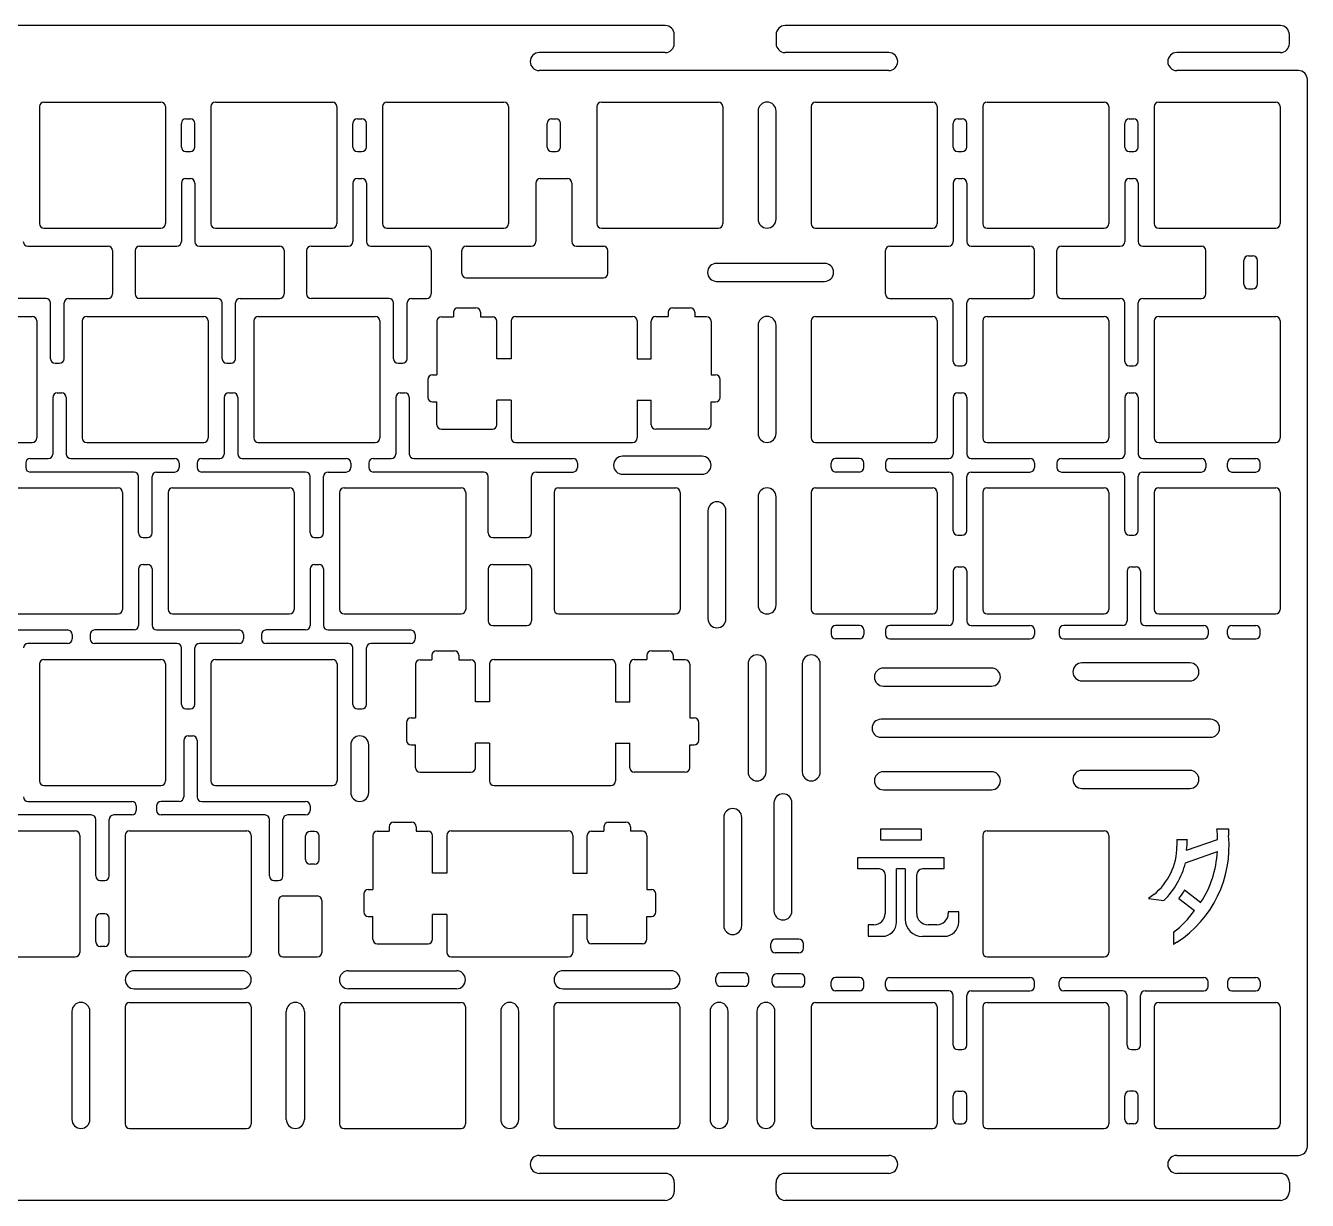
# Model space of a CAD drawing. Header units: millimetres. Extents: x 2270 to 2618, y 1811 to 1988.
# Drawn here: x 2475.8 to 2618.1, y 1811 to 1941.5 of the extents above; entities that cross this region are included whole.
import ezdxf

# ---------------------------------------------------------------- set-up
doc = ezdxf.new("R2010")
doc.units = ezdxf.units.MM
doc.layers.add('SUIT-00-06_PBL1', color=7, linetype='Continuous')

msp = doc.modelspace()

# ---------------------------------------------------------------- linework, layer by layer
for p, q in [((2477.3, 1932.5), (2477.3, 1919.5)), ((2477.8, 1933), (2490.8, 1933)), ((2491.3, 1932.5), (2491.3, 1919.5)), ((2496.35, 1932.5), (2496.35, 1919.5)), ((2496.85, 1933), (2509.85, 1933)), ((2510.35, 1932.5), (2510.35, 1919.5)), ((2515.4, 1932.5), (2515.4, 1919.5)), ((2515.9, 1933), (2528.9, 1933)), ((2529.4, 1932.5), (2529.4, 1919.5)), ((2539.22, 1932.5), (2539.22, 1919.5)), ((2539.72, 1933), (2552.72, 1933)), ((2553.22, 1932.5), (2553.22, 1919.5)), ((2563.02, 1932.5), (2563.02, 1919.5)), ((2563.52, 1933), (2576.52, 1933)), ((2577.02, 1932.5), (2577.02, 1919.5)), ((2582.07, 1932.5), (2582.07, 1919.5)), ((2582.57, 1933), (2595.57, 1933)), ((2596.07, 1932.5), (2596.07, 1919.5)), ((2601.12, 1932.5), (2601.12, 1919.5)), ((2601.62, 1933), (2614.62, 1933)), ((2615.12, 1932.5), (2615.12, 1919.5)), ((2493.07, 1928), (2493.07, 1930.64)), ((2493.57, 1931.14), (2494.07, 1931.14)), ((2494.57, 1928), (2494.57, 1930.64)), ((2512.12, 1928), (2512.12, 1930.64)), ((2512.62, 1931.14), (2513.12, 1931.14)), ((2513.62, 1928), (2513.62, 1930.64)), ((2533.69, 1928), (2533.69, 1930.64)), ((2534.19, 1931.14), (2534.69, 1931.14)), ((2535.19, 1928), (2535.19, 1930.64)), ((2578.8, 1928), (2578.8, 1930.64)), ((2579.3, 1931.14), (2579.8, 1931.14)), ((2580.3, 1928), (2580.3, 1930.64)), ((2597.85, 1928), (2597.85, 1930.64)), ((2598.35, 1931.14), (2598.85, 1931.14)), ((2599.35, 1928), (2599.35, 1930.64)), ((2493.57, 1927.5), (2494.07, 1927.5)), ((2512.62, 1927.5), (2513.12, 1927.5)), ((2534.19, 1927.5), (2534.69, 1927.5)), ((2579.3, 1927.5), (2579.8, 1927.5)), ((2598.35, 1927.5), (2598.85, 1927.5)), ((2493.07, 1924), (2493.07, 1917.5)), ((2493.57, 1924.5), (2494.07, 1924.5)), ((2494.57, 1924), (2494.57, 1917.5)), ((2512.12, 1924), (2512.12, 1917.5)), ((2512.62, 1924.5), (2513.12, 1924.5)), ((2513.62, 1924), (2513.62, 1917.5)), ((2532.44, 1924), (2532.44, 1917.5)), ((2532.94, 1924.5), (2535.94, 1924.5)), ((2536.44, 1924), (2536.44, 1917.5)), ((2578.8, 1924), (2578.8, 1917.5)), ((2579.3, 1924.5), (2579.8, 1924.5)), ((2580.3, 1924), (2580.3, 1917.5)), ((2597.85, 1924), (2597.85, 1917.5)), ((2598.35, 1924.5), (2598.85, 1924.5)), ((2599.35, 1924), (2599.35, 1917.5)), ((2477.8, 1919), (2490.8, 1919)), ((2496.85, 1919), (2509.85, 1919)), ((2515.9, 1919), (2528.9, 1919)), ((2539.72, 1919), (2552.72, 1919)), ((2563.52, 1919), (2576.52, 1919)), ((2582.57, 1919), (2595.57, 1919)), ((2601.62, 1919), (2614.62, 1919)), ((2476.02, 1917), (2484.93, 1917)), ((2485.43, 1916.5), (2485.43, 1911.69)), ((2487.93, 1916.5), (2487.93, 1911.69)), ((2488.43, 1917), (2492.57, 1917)), ((2495.07, 1917), (2503.98, 1917)), ((2504.48, 1916.5), (2504.48, 1911.69)), ((2506.98, 1916.5), (2506.98, 1911.69)), ((2507.48, 1917), (2511.62, 1917)), ((2514.12, 1917), (2520.33, 1917)), ((2520.83, 1916.5), (2520.83, 1911.69)), ((2524.22, 1913.98), (2524.22, 1916.5)), ((2524.72, 1917), (2531.94, 1917)), ((2536.94, 1917), (2539.94, 1917)), ((2540.44, 1913.98), (2540.44, 1916.5)), ((2571.27, 1911.69), (2571.27, 1916.5)), ((2571.77, 1917), (2578.3, 1917)), ((2580.8, 1917), (2587.32, 1917)), ((2587.82, 1911.69), (2587.82, 1916.5)), ((2590.32, 1911.69), (2590.32, 1916.5)), ((2590.82, 1917), (2597.35, 1917)), ((2599.85, 1917), (2606.37, 1917)), ((2606.87, 1911.69), (2606.87, 1916.5)), ((2611.08, 1912.77), (2611.08, 1915.41)), ((2611.58, 1915.91), (2612.08, 1915.91)), ((2612.58, 1912.77), (2612.58, 1915.41)), ((2524.72, 1913.48), (2539.94, 1913.48)), ((2611.58, 1912.27), (2612.08, 1912.27)), ((2478.04, 1911.19), (2469.38, 1911.19)), ((2478.54, 1904.49), (2478.54, 1910.69)), ((2480.04, 1904.49), (2480.04, 1910.69)), ((2480.54, 1911.19), (2484.93, 1911.19)), ((2497.09, 1911.19), (2488.43, 1911.19)), ((2497.59, 1904.49), (2497.59, 1910.69)), ((2499.09, 1904.49), (2499.09, 1910.69)), ((2499.59, 1911.19), (2503.98, 1911.19)), ((2516.14, 1911.19), (2507.48, 1911.19)), ((2516.64, 1904.49), (2516.64, 1910.69)), ((2518.14, 1904.49), (2518.14, 1910.69)), ((2518.64, 1911.19), (2520.33, 1911.19)), ((2571.77, 1911.19), (2578.3, 1911.19)), ((2578.8, 1904.19), (2578.8, 1910.69)), ((2580.3, 1904.19), (2580.3, 1910.69)), ((2580.8, 1911.19), (2587.32, 1911.19)), ((2590.82, 1911.19), (2597.35, 1911.19)), ((2597.85, 1904.19), (2597.85, 1910.69)), ((2599.35, 1904.19), (2599.35, 1910.69)), ((2599.85, 1911.19), (2606.37, 1911.19)), ((2463.51, 1909.19), (2476.51, 1909.19)), ((2482.56, 1909.19), (2495.56, 1909.19)), ((2501.61, 1909.19), (2514.61, 1909.19)), ((2521.96, 1909.16), (2523.29, 1909.16)), ((2523.29, 1909.66), (2523.29, 1909.16)), ((2523.79, 1910.16), (2525.79, 1910.16)), ((2526.29, 1909.66), (2526.29, 1909.16)), ((2526.29, 1909.16), (2527.61, 1909.16)), ((2530.19, 1909.19), (2543.19, 1909.19)), ((2545.76, 1909.17), (2547.15, 1909.17)), ((2547.15, 1909.66), (2547.15, 1909.17)), ((2547.65, 1910.16), (2549.59, 1910.16)), ((2550.09, 1909.66), (2550.09, 1909.16)), ((2551.41, 1909.16), (2550.09, 1909.16)), ((2563.52, 1909.19), (2576.52, 1909.19)), ((2582.57, 1909.19), (2595.57, 1909.19)), ((2601.62, 1909.19), (2614.62, 1909.19)), ((2477.01, 1908.69), (2477.01, 1895.69)), ((2482.06, 1908.69), (2482.06, 1895.69)), ((2496.06, 1908.69), (2496.06, 1895.69)), ((2501.11, 1908.69), (2501.11, 1895.69)), ((2515.11, 1908.69), (2515.11, 1895.69)), ((2521.46, 1908.66), (2521.46, 1902.69)), ((2528.11, 1904.49), (2528.11, 1908.66)), ((2529.69, 1908.69), (2529.69, 1904.49)), ((2543.69, 1908.69), (2543.69, 1904.49)), ((2545.26, 1904.49), (2545.26, 1908.67)), ((2551.91, 1908.66), (2551.91, 1902.69)), ((2563.02, 1908.69), (2563.02, 1895.69)), ((2577.02, 1908.69), (2577.02, 1895.69)), ((2582.07, 1908.69), (2582.07, 1895.69)), ((2596.07, 1908.69), (2596.07, 1895.69)), ((2601.12, 1908.69), (2601.12, 1895.69)), ((2615.12, 1908.69), (2615.12, 1895.69)), ((2479.04, 1903.99), (2479.54, 1903.99)), ((2498.09, 1903.99), (2498.59, 1903.99)), ((2517.14, 1903.99), (2517.64, 1903.99)), ((2529.69, 1904.49), (2528.11, 1904.49)), ((2543.69, 1904.49), (2545.26, 1904.49)), ((2579.3, 1903.69), (2579.8, 1903.69)), ((2598.35, 1903.69), (2598.85, 1903.69)), ((2520.46, 1902.19), (2520.46, 1900.19)), ((2520.96, 1902.69), (2521.46, 1902.69)), ((2551.91, 1902.69), (2552.41, 1902.69)), ((2552.91, 1900.19), (2552.91, 1902.19)), ((2479.29, 1900.69), (2479.79, 1900.69)), ((2498.34, 1900.69), (2498.84, 1900.69)), ((2517.39, 1900.69), (2517.89, 1900.69)), ((2579.3, 1900.69), (2579.8, 1900.69)), ((2598.35, 1900.69), (2598.85, 1900.69)), ((2478.79, 1900.19), (2478.79, 1893.91)), ((2480.29, 1900.19), (2480.29, 1893.91)), ((2497.84, 1900.19), (2497.84, 1893.91)), ((2499.34, 1900.19), (2499.34, 1893.91)), ((2516.89, 1900.19), (2516.89, 1893.91)), ((2518.39, 1900.19), (2518.39, 1893.91)), ((2520.96, 1899.69), (2521.46, 1899.69)), ((2521.46, 1897.16), (2521.46, 1899.69)), ((2529.69, 1899.89), (2528.11, 1899.89)), ((2528.11, 1897.16), (2528.11, 1899.89)), ((2529.69, 1899.89), (2529.69, 1895.69)), ((2543.69, 1899.89), (2545.26, 1899.89)), ((2543.69, 1899.89), (2543.69, 1895.69)), ((2545.26, 1897.16), (2545.26, 1899.89)), ((2551.91, 1897.16), (2551.91, 1899.69)), ((2551.91, 1899.69), (2552.41, 1899.69)), ((2578.8, 1900.19), (2578.8, 1893.91)), ((2580.3, 1900.19), (2580.3, 1893.91)), ((2597.85, 1900.19), (2597.85, 1893.91)), ((2599.35, 1900.19), (2599.35, 1893.91)), ((2521.96, 1896.66), (2527.61, 1896.66)), ((2551.41, 1896.66), (2545.76, 1896.66)), ((2463.51, 1895.19), (2476.51, 1895.19)), ((2482.56, 1895.19), (2495.56, 1895.19)), ((2501.61, 1895.19), (2514.61, 1895.19)), ((2530.19, 1895.19), (2543.19, 1895.19)), ((2563.52, 1895.19), (2576.52, 1895.19)), ((2582.57, 1895.19), (2595.57, 1895.19)), ((2601.62, 1895.19), (2614.62, 1895.19)), ((2476.28, 1893.41), (2478.29, 1893.41)), ((2480.79, 1893.41), (2492.33, 1893.41)), ((2495.33, 1893.41), (2497.34, 1893.41)), ((2499.84, 1893.41), (2511.38, 1893.41)), ((2514.38, 1893.41), (2516.39, 1893.41)), ((2518.89, 1893.41), (2536.57, 1893.41)), ((2568.38, 1893.41), (2565.74, 1893.41)), ((2571.77, 1893.41), (2578.3, 1893.41)), ((2580.8, 1893.41), (2587.32, 1893.41)), ((2590.82, 1893.41), (2597.35, 1893.41)), ((2599.85, 1893.41), (2606.37, 1893.41)), ((2609.76, 1893.41), (2612.4, 1893.41)), ((2475.78, 1892.91), (2475.78, 1892.41)), ((2487.82, 1891.91), (2476.28, 1891.91)), ((2490.32, 1891.91), (2492.33, 1891.91)), ((2492.83, 1892.91), (2492.83, 1892.41)), ((2494.83, 1892.91), (2494.83, 1892.41)), ((2506.87, 1891.91), (2495.33, 1891.91)), ((2509.37, 1891.91), (2511.38, 1891.91)), ((2511.88, 1892.91), (2511.88, 1892.41)), ((2513.88, 1892.91), (2513.88, 1892.41)), ((2526.65, 1891.91), (2514.38, 1891.91)), ((2532.5, 1891.91), (2536.57, 1891.91)), ((2537.07, 1892.91), (2537.07, 1892.41)), ((2565.24, 1892.41), (2565.24, 1892.91)), ((2568.38, 1891.91), (2565.74, 1891.91)), ((2568.88, 1892.41), (2568.88, 1892.91)), ((2571.27, 1892.91), (2571.27, 1892.41)), ((2571.77, 1891.91), (2578.3, 1891.91)), ((2580.8, 1891.91), (2587.32, 1891.91)), ((2587.82, 1892.91), (2587.82, 1892.41)), ((2590.32, 1892.91), (2590.32, 1892.41)), ((2590.82, 1891.91), (2597.35, 1891.91)), ((2599.85, 1891.91), (2606.37, 1891.91)), ((2606.87, 1892.91), (2606.87, 1892.41)), ((2609.26, 1892.41), (2609.26, 1892.91)), ((2609.76, 1891.91), (2612.4, 1891.91)), ((2612.9, 1892.41), (2612.9, 1892.91)), ((2488.32, 1885.14), (2488.32, 1891.41)), ((2489.82, 1885.14), (2489.82, 1891.41)), ((2507.37, 1885.14), (2507.37, 1891.41)), ((2508.87, 1885.14), (2508.87, 1891.41)), ((2527.15, 1885.14), (2527.15, 1891.41)), ((2531.96, 1885.14), (2531.96, 1891.41)), ((2578.8, 1885.39), (2578.8, 1891.41)), ((2580.3, 1885.39), (2580.3, 1891.41)), ((2597.85, 1885.39), (2597.85, 1891.41)), ((2599.35, 1885.39), (2599.35, 1891.41)), ((2473.05, 1890.14), (2486.05, 1890.14)), ((2486.55, 1889.64), (2486.55, 1876.64)), ((2491.6, 1889.64), (2491.6, 1876.64)), ((2492.1, 1890.14), (2505.1, 1890.14)), ((2505.6, 1889.64), (2505.6, 1876.64)), ((2510.65, 1889.64), (2510.65, 1876.64)), ((2511.15, 1890.14), (2524.15, 1890.14)), ((2524.65, 1889.64), (2524.65, 1876.64)), ((2534.46, 1889.64), (2534.46, 1876.64)), ((2534.96, 1890.14), (2547.96, 1890.14)), ((2548.46, 1889.64), (2548.46, 1876.64)), ((2563.02, 1889.64), (2563.02, 1876.64)), ((2563.52, 1890.14), (2576.52, 1890.14)), ((2577.02, 1889.64), (2577.02, 1876.64)), ((2582.07, 1889.64), (2582.07, 1876.64)), ((2582.57, 1890.14), (2595.57, 1890.14)), ((2596.07, 1889.64), (2596.07, 1876.64)), ((2601.12, 1889.64), (2601.12, 1876.64)), ((2601.62, 1890.14), (2614.62, 1890.14)), ((2615.12, 1889.64), (2615.12, 1876.64)), ((2579.3, 1884.89), (2579.8, 1884.89)), ((2598.35, 1884.89), (2598.85, 1884.89)), ((2488.82, 1884.64), (2489.32, 1884.64)), ((2507.87, 1884.64), (2508.37, 1884.64)), ((2527.65, 1884.64), (2531.46, 1884.64)), ((2488.32, 1881.14), (2488.32, 1874.86)), ((2488.82, 1881.64), (2489.32, 1881.64)), ((2489.82, 1881.14), (2489.82, 1874.86)), ((2507.37, 1881.14), (2507.37, 1874.86)), ((2507.87, 1881.64), (2508.37, 1881.64)), ((2508.87, 1881.14), (2508.87, 1874.86)), ((2527.15, 1881.14), (2527.15, 1875.36)), ((2527.65, 1881.64), (2531.46, 1881.64)), ((2531.96, 1881.14), (2531.96, 1875.36)), ((2578.8, 1880.89), (2578.8, 1875.36)), ((2579.3, 1881.39), (2579.8, 1881.39)), ((2580.3, 1880.89), (2580.3, 1875.36)), ((2598.1, 1880.89), (2598.1, 1875.36)), ((2598.6, 1881.39), (2599.1, 1881.39)), ((2599.6, 1880.89), (2599.6, 1875.36)), ((2473.05, 1876.14), (2486.05, 1876.14)), ((2492.1, 1876.14), (2505.1, 1876.14)), ((2511.15, 1876.14), (2524.15, 1876.14)), ((2527.65, 1874.86), (2531.46, 1874.86)), ((2534.96, 1876.14), (2547.96, 1876.14)), ((2563.52, 1876.14), (2576.52, 1876.14)), ((2568.38, 1874.86), (2565.74, 1874.86)), ((2578.3, 1874.86), (2571.77, 1874.86)), ((2580.8, 1874.86), (2587.32, 1874.86)), ((2582.57, 1876.14), (2595.57, 1876.14)), ((2597.6, 1874.86), (2591.07, 1874.86)), ((2600.1, 1874.86), (2606.62, 1874.86)), ((2601.62, 1876.14), (2614.62, 1876.14)), ((2609.76, 1874.86), (2612.4, 1874.86)), ((2471.27, 1874.36), (2480.43, 1874.36)), ((2480.93, 1873.86), (2480.93, 1873.36)), ((2482.93, 1873.86), (2482.93, 1873.36)), ((2487.82, 1874.36), (2483.43, 1874.36)), ((2490.32, 1874.36), (2499.48, 1874.36)), ((2499.98, 1873.86), (2499.98, 1873.36)), ((2501.98, 1873.86), (2501.98, 1873.36)), ((2506.87, 1874.36), (2502.48, 1874.36)), ((2509.37, 1874.36), (2518.53, 1874.36)), ((2519.03, 1873.86), (2519.03, 1873.36)), ((2565.24, 1874.36), (2565.24, 1873.86)), ((2568.88, 1874.36), (2568.88, 1873.86)), ((2571.27, 1874.36), (2571.27, 1873.86)), ((2587.82, 1874.36), (2587.82, 1873.86)), ((2590.57, 1874.36), (2590.57, 1873.86)), ((2607.12, 1874.36), (2607.12, 1873.86)), ((2609.26, 1873.86), (2609.26, 1874.36)), ((2612.9, 1873.86), (2612.9, 1874.36)), ((2480.43, 1872.86), (2476.03, 1872.86)), ((2492.58, 1872.86), (2483.43, 1872.86)), ((2493.08, 1866.09), (2493.08, 1872.36)), ((2494.58, 1866.09), (2494.58, 1872.36)), ((2499.48, 1872.86), (2495.08, 1872.86)), ((2511.63, 1872.86), (2502.48, 1872.86)), ((2512.13, 1866.09), (2512.13, 1872.36)), ((2513.63, 1866.09), (2513.63, 1872.36)), ((2518.53, 1872.86), (2514.13, 1872.86)), ((2521.4, 1872.06), (2523.4, 1872.06)), ((2545.27, 1872.06), (2547.2, 1872.06)), ((2568.38, 1873.36), (2565.74, 1873.36)), ((2571.77, 1873.36), (2587.32, 1873.36)), ((2591.07, 1873.36), (2606.62, 1873.36)), ((2609.76, 1873.36), (2612.4, 1873.36)), ((2477.31, 1870.59), (2477.31, 1857.59)), ((2477.81, 1871.09), (2490.81, 1871.09)), ((2491.31, 1870.59), (2491.31, 1857.59)), ((2496.36, 1870.59), (2496.36, 1857.59)), ((2496.86, 1871.09), (2509.86, 1871.09)), ((2510.36, 1870.59), (2510.36, 1857.59)), ((2519.08, 1870.56), (2519.08, 1864.59)), ((2519.58, 1871.06), (2520.9, 1871.06)), ((2520.9, 1871.56), (2520.9, 1871.06)), ((2523.9, 1871.56), (2523.9, 1871.06)), ((2523.9, 1871.06), (2525.23, 1871.06)), ((2525.73, 1866.39), (2525.73, 1870.56)), ((2527.3, 1870.59), (2527.3, 1866.39)), ((2527.8, 1871.09), (2540.8, 1871.09)), ((2541.3, 1870.59), (2541.3, 1866.39)), ((2542.88, 1866.39), (2542.88, 1870.57)), ((2543.38, 1871.07), (2544.77, 1871.07)), ((2544.77, 1871.56), (2544.77, 1871.07)), ((2547.7, 1871.56), (2547.7, 1871.06)), ((2549.03, 1871.06), (2547.7, 1871.06)), ((2549.53, 1870.56), (2549.53, 1864.59)), ((2527.3, 1866.39), (2525.73, 1866.39)), ((2541.3, 1866.39), (2542.88, 1866.39)), ((2493.58, 1865.59), (2494.08, 1865.59)), ((2512.63, 1865.59), (2513.13, 1865.59)), ((2518.08, 1864.09), (2518.08, 1862.09)), ((2518.58, 1864.59), (2519.08, 1864.59)), ((2549.53, 1864.59), (2550.03, 1864.59)), ((2550.53, 1862.09), (2550.53, 1864.09)), ((2493.33, 1862.09), (2493.33, 1855.81)), ((2493.83, 1862.59), (2494.33, 1862.59)), ((2494.83, 1862.09), (2494.83, 1855.81)), ((2518.58, 1861.59), (2519.08, 1861.59)), ((2519.08, 1859.06), (2519.08, 1861.59)), ((2527.3, 1861.79), (2525.73, 1861.79)), ((2525.73, 1859.06), (2525.73, 1861.79)), ((2527.3, 1861.79), (2527.3, 1857.59)), ((2541.3, 1861.79), (2542.88, 1861.79)), ((2541.3, 1861.79), (2541.3, 1857.59)), ((2542.88, 1859.06), (2542.88, 1861.79)), ((2549.53, 1859.06), (2549.53, 1861.59)), ((2549.53, 1861.59), (2550.03, 1861.59)), ((2519.58, 1858.56), (2525.23, 1858.56)), ((2549.03, 1858.56), (2543.38, 1858.56)), ((2477.81, 1857.09), (2490.81, 1857.09)), ((2496.86, 1857.09), (2509.86, 1857.09)), ((2527.8, 1857.09), (2540.8, 1857.09)), ((2476.03, 1855.31), (2487.57, 1855.31)), ((2492.83, 1855.31), (2490.82, 1855.31)), ((2495.33, 1855.31), (2506.87, 1855.31)), ((2483.06, 1853.81), (2471.52, 1853.81)), ((2487.57, 1853.81), (2485.56, 1853.81)), ((2488.07, 1854.81), (2488.07, 1854.31)), ((2490.32, 1854.81), (2490.32, 1854.31)), ((2502.36, 1853.81), (2490.82, 1853.81)), ((2506.87, 1853.81), (2504.86, 1853.81)), ((2507.37, 1854.81), (2507.37, 1854.31)), ((2483.56, 1847.04), (2483.56, 1853.31)), ((2485.06, 1847.04), (2485.06, 1853.31)), ((2502.86, 1847.04), (2502.86, 1853.31)), ((2504.36, 1847.04), (2504.36, 1853.31)), ((2516.15, 1852.51), (2516.15, 1852.01)), ((2516.65, 1853.01), (2518.65, 1853.01)), ((2519.15, 1852.51), (2519.15, 1852.01)), ((2540.01, 1852.51), (2540.01, 1852.02)), ((2540.51, 1853.01), (2542.45, 1853.01)), ((2542.95, 1852.51), (2542.95, 1852.01)), ((2570.76, 1852.28), (2575.23, 1852.28)), ((2570.76, 1851.01), (2570.76, 1852.28)), ((2575.23, 1852.28), (2575.23, 1851.01)), ((2608.1, 1852.28), (2609.39, 1852.28)), ((2609.39, 1852.28), (2609.39, 1851.52)), ((2468.28, 1852.04), (2481.28, 1852.04)), ((2481.78, 1851.54), (2481.78, 1838.54)), ((2486.83, 1851.54), (2486.83, 1838.54)), ((2487.33, 1852.04), (2500.33, 1852.04)), ((2500.83, 1851.54), (2500.83, 1838.54)), ((2506.87, 1848.85), (2506.87, 1851.49)), ((2507.87, 1851.99), (2507.37, 1851.99)), ((2508.37, 1848.85), (2508.37, 1851.49)), ((2514.33, 1851.51), (2514.33, 1845.54)), ((2514.83, 1852.01), (2516.15, 1852.01)), ((2519.15, 1852.01), (2520.48, 1852.01)), ((2520.98, 1847.34), (2520.98, 1851.51)), ((2522.55, 1851.54), (2522.55, 1847.34)), ((2523.05, 1852.04), (2536.05, 1852.04)), ((2536.55, 1851.54), (2536.55, 1847.34)), ((2538.13, 1847.34), (2538.13, 1851.52)), ((2538.63, 1852.02), (2540.01, 1852.02)), ((2544.28, 1852.01), (2542.95, 1852.01)), ((2544.78, 1851.51), (2544.78, 1845.54)), ((2575.23, 1851.01), (2570.76, 1851.01)), ((2582.07, 1851.54), (2582.07, 1838.54)), ((2582.57, 1852.04), (2595.57, 1852.04)), ((2596.07, 1851.54), (2596.07, 1838.54)), ((2603.65, 1851.1), (2604.8, 1851.1)), ((2603.65, 1851.1), (2603.65, 1850.34)), ((2604.71, 1849.89), (2608.16, 1851.1)), ((2604.59, 1848.5), (2608.14, 1849.75)), ((2507.87, 1848.35), (2507.37, 1848.35)), ((2568.22, 1849.09), (2577.77, 1849.09)), ((2568.22, 1847.82), (2568.22, 1849.09)), ((2570.6, 1847.82), (2568.22, 1847.82)), ((2572.51, 1841.92), (2572.51, 1847.82)), ((2573.47, 1847.82), (2572.51, 1847.82)), ((2573.47, 1847.82), (2573.47, 1842.23)), ((2577.77, 1847.82), (2575.38, 1847.82)), ((2577.77, 1849.09), (2577.77, 1847.82)), ((2484.06, 1846.54), (2484.56, 1846.54)), ((2503.36, 1846.54), (2503.86, 1846.54)), ((2522.55, 1847.34), (2520.98, 1847.34)), ((2536.55, 1847.34), (2538.13, 1847.34)), ((2571.24, 1847.18), (2571.24, 1842.87)), ((2574.74, 1842.87), (2574.74, 1847.18)), ((2513.33, 1845.04), (2513.33, 1843.04)), ((2513.83, 1845.54), (2514.33, 1845.54)), ((2544.78, 1845.54), (2545.28, 1845.54)), ((2545.78, 1843.04), (2545.78, 1845.04)), ((2601.08, 1844.96), (2600.5, 1844.53)), ((2604.5, 1845.5), (2606.29, 1844.07)), ((2503.86, 1844.31), (2503.86, 1838.54)), ((2504.36, 1844.81), (2508.17, 1844.81)), ((2508.67, 1844.31), (2508.67, 1838.54)), ((2600.5, 1844.53), (2602.19, 1844.3)), ((2603.85, 1844.54), (2605.6, 1843.2)), ((2483.56, 1839.71), (2483.56, 1842.34)), ((2484.56, 1842.84), (2484.06, 1842.84)), ((2485.06, 1839.71), (2485.06, 1842.34)), ((2513.83, 1842.54), (2514.33, 1842.54)), ((2514.33, 1840.01), (2514.33, 1842.54)), ((2522.55, 1842.74), (2520.98, 1842.74)), ((2520.98, 1840.01), (2520.98, 1842.74)), ((2522.55, 1842.74), (2522.55, 1838.54)), ((2536.55, 1842.74), (2538.13, 1842.74)), ((2536.55, 1842.74), (2536.55, 1838.54)), ((2538.13, 1840.01), (2538.13, 1842.74)), ((2544.78, 1840.01), (2544.78, 1842.54)), ((2544.78, 1842.54), (2545.28, 1842.54)), ((2579.41, 1843.05), (2578.25, 1843.05)), ((2578.25, 1843.05), (2578.25, 1842.87)), ((2579.41, 1841.92), (2579.41, 1843.05)), ((2569.97, 1841.6), (2569.35, 1841.6)), ((2569.35, 1841.6), (2569.35, 1840.33)), ((2576.98, 1841.6), (2576.01, 1841.6)), ((2603.27, 1840.78), (2603.27, 1839.43)), ((2514.83, 1839.51), (2520.48, 1839.51)), ((2544.28, 1839.51), (2538.63, 1839.51)), ((2558.53, 1839), (2558.53, 1839.5)), ((2561.66, 1840), (2559.03, 1840)), ((2562.16, 1839), (2562.16, 1839.5)), ((2569.35, 1840.33), (2570.92, 1840.33)), ((2575.38, 1840.33), (2577.82, 1840.33)), ((2603.65, 1839.67), (2603.27, 1839.43)), ((2468.28, 1838.04), (2481.28, 1838.04)), ((2484.56, 1839.21), (2484.06, 1839.21)), ((2487.33, 1838.04), (2500.33, 1838.04)), ((2504.36, 1838.04), (2508.17, 1838.04)), ((2523.05, 1838.04), (2536.05, 1838.04)), ((2561.66, 1838.5), (2559.03, 1838.5)), ((2582.57, 1838.04), (2595.57, 1838.04)), ((2552.45, 1835.26), (2552.45, 1835.76)), ((2555.58, 1836.26), (2552.95, 1836.26)), ((2556.08, 1835.26), (2556.08, 1835.76)), ((2558.7, 1835.17), (2558.7, 1835.67)), ((2561.83, 1836.17), (2559.2, 1836.17)), ((2562.33, 1835.17), (2562.33, 1835.67)), ((2565.24, 1834.76), (2565.24, 1835.26)), ((2568.38, 1835.76), (2565.74, 1835.76)), ((2568.88, 1834.76), (2568.88, 1835.26)), ((2571.27, 1834.76), (2571.27, 1835.26)), ((2571.77, 1835.76), (2587.32, 1835.76)), ((2587.82, 1834.76), (2587.82, 1835.26)), ((2590.57, 1834.76), (2590.57, 1835.26)), ((2591.07, 1835.76), (2606.62, 1835.76)), ((2607.12, 1834.76), (2607.12, 1835.26)), ((2609.26, 1835.26), (2609.26, 1834.76)), ((2609.76, 1835.76), (2612.4, 1835.76)), ((2612.9, 1835.26), (2612.9, 1834.76)), ((2555.58, 1834.76), (2552.95, 1834.76)), ((2561.83, 1834.67), (2559.2, 1834.67)), ((2568.38, 1834.26), (2565.74, 1834.26)), ((2578.3, 1834.26), (2571.77, 1834.26)), ((2578.8, 1828.24), (2578.8, 1833.76)), ((2580.3, 1828.24), (2580.3, 1833.76)), ((2580.8, 1834.26), (2587.32, 1834.26)), ((2597.6, 1834.26), (2591.07, 1834.26)), ((2598.1, 1828.24), (2598.1, 1833.76)), ((2599.6, 1828.24), (2599.6, 1833.76)), ((2600.1, 1834.26), (2606.62, 1834.26)), ((2609.76, 1834.26), (2612.4, 1834.26)), ((2486.82, 1832.49), (2486.82, 1819.49)), ((2487.32, 1832.99), (2500.32, 1832.99)), ((2500.82, 1832.49), (2500.82, 1819.49)), ((2510.64, 1832.49), (2510.64, 1819.49)), ((2511.14, 1832.99), (2524.14, 1832.99)), ((2524.64, 1832.49), (2524.64, 1819.49)), ((2534.45, 1832.49), (2534.45, 1819.49)), ((2534.95, 1832.99), (2547.95, 1832.99)), ((2548.45, 1832.49), (2548.45, 1819.49)), ((2563.02, 1832.49), (2563.02, 1819.49)), ((2563.52, 1832.99), (2576.52, 1832.99)), ((2577.02, 1832.49), (2577.02, 1819.49)), ((2582.07, 1832.49), (2582.07, 1819.49)), ((2582.57, 1832.99), (2595.57, 1832.99)), ((2596.07, 1832.49), (2596.07, 1819.49)), ((2601.12, 1832.49), (2601.12, 1819.49)), ((2601.62, 1832.99), (2614.62, 1832.99)), ((2615.12, 1832.49), (2615.12, 1819.49)), ((2579.3, 1827.74), (2579.8, 1827.74)), ((2598.6, 1827.74), (2599.1, 1827.74)), ((2578.8, 1819.99), (2578.8, 1822.62)), ((2579.3, 1823.12), (2579.8, 1823.12)), ((2580.3, 1819.99), (2580.3, 1822.62)), ((2597.85, 1819.99), (2597.85, 1822.62)), ((2598.85, 1823.12), (2598.35, 1823.12)), ((2599.35, 1819.99), (2599.35, 1822.62)), ((2579.3, 1819.49), (2579.8, 1819.49)), ((2598.85, 1819.49), (2598.35, 1819.49)), ((2487.32, 1818.99), (2500.32, 1818.99)), ((2511.14, 1818.99), (2524.14, 1818.99)), ((2534.95, 1818.99), (2547.95, 1818.99)), ((2563.52, 1818.99), (2576.52, 1818.99)), ((2582.57, 1818.99), (2595.57, 1818.99)), ((2601.62, 1818.99), (2614.62, 1818.99))]:
    msp.add_line(p, q)
for centre, radius, start, end in [((2532.82, 1937.5), 1, 90, 270), ((2571.63, 1937.5), 1, 270, 90), ((2603.63, 1937.5), 1, 90, 270), ((2477.8, 1932.5), 0.5, 90, 180), ((2490.8, 1932.5), 0.5, 360, 90), ((2496.85, 1932.5), 0.5, 90, 180), ((2509.85, 1932.5), 0.5, 360, 90), ((2515.9, 1932.5), 0.5, 90, 180), ((2528.9, 1932.5), 0.5, 360, 90), ((2539.72, 1932.5), 0.5, 90, 180), ((2552.72, 1932.5), 0.5, 360, 90), ((2558.13, 1932), 1, 0, 180), ((2563.52, 1932.5), 0.5, 90, 180), ((2576.52, 1932.5), 0.5, 360, 90), ((2582.57, 1932.5), 0.5, 90, 180), ((2595.57, 1932.5), 0.5, 360, 90), ((2601.62, 1932.5), 0.5, 90, 180), ((2614.62, 1932.5), 0.5, 360, 90), ((2493.57, 1930.64), 0.5, 90, 180), ((2494.07, 1930.64), 0.5, 0, 90), ((2512.62, 1930.64), 0.5, 90, 180), ((2513.12, 1930.64), 0.5, 0, 90), ((2534.19, 1930.64), 0.5, 90, 180), ((2534.69, 1930.64), 0.5, 0, 90), ((2579.3, 1930.64), 0.5, 90, 180), ((2579.8, 1930.64), 0.5, 0, 90), ((2598.35, 1930.64), 0.5, 90, 180), ((2598.85, 1930.64), 0.5, 0, 90), ((2493.57, 1928), 0.5, 180, 270), ((2494.07, 1928), 0.5, 270, 0), ((2512.62, 1928), 0.5, 180, 270), ((2513.12, 1928), 0.5, 270, 0), ((2534.19, 1928), 0.5, 180, 270), ((2534.69, 1928), 0.5, 270, 0), ((2579.3, 1928), 0.5, 180, 270), ((2579.8, 1928), 0.5, 270, 0), ((2598.35, 1928), 0.5, 180, 270), ((2598.85, 1928), 0.5, 270, 0), ((2493.57, 1924), 0.5, 90, 180), ((2494.07, 1924), 0.5, 360, 90), ((2512.62, 1924), 0.5, 90, 180), ((2513.12, 1924), 0.5, 360, 90), ((2532.94, 1924), 0.5, 90, 180), ((2535.94, 1924), 0.5, 360, 90), ((2579.3, 1924), 0.5, 90, 180), ((2579.8, 1924), 0.5, 360, 90), ((2598.35, 1924), 0.5, 90, 180), ((2598.85, 1924), 0.5, 360, 90), ((2477.8, 1919.5), 0.5, 180, 270), ((2490.8, 1919.5), 0.5, 270, 360), ((2496.85, 1919.5), 0.5, 180, 270), ((2509.85, 1919.5), 0.5, 270, 360), ((2515.9, 1919.5), 0.5, 180, 270), ((2528.9, 1919.5), 0.5, 270, 360), ((2539.72, 1919.5), 0.5, 180, 270), ((2552.72, 1919.5), 0.5, 270, 360), ((2558.13, 1920), 1, 180, 0), ((2563.52, 1919.5), 0.5, 180, 270), ((2576.52, 1919.5), 0.5, 270, 360), ((2582.57, 1919.5), 0.5, 180, 270), ((2595.57, 1919.5), 0.5, 270, 360), ((2601.62, 1919.5), 0.5, 180, 270), ((2614.62, 1919.5), 0.5, 270, 360), ((2476.02, 1917.5), 0.5, 180, 270), ((2484.93, 1916.5), 0.5, 0, 90), ((2488.43, 1916.5), 0.5, 90, 180), ((2492.57, 1917.5), 0.5, 270, 360), ((2495.07, 1917.5), 0.5, 180, 270), ((2503.98, 1916.5), 0.5, 0, 90), ((2507.48, 1916.5), 0.5, 90, 180), ((2511.62, 1917.5), 0.5, 270, 360), ((2514.12, 1917.5), 0.5, 180, 270), ((2520.33, 1916.5), 0.5, 0, 90), ((2524.72, 1916.5), 0.5, 90, 180), ((2531.94, 1917.5), 0.5, 270, 360), ((2536.94, 1917.5), 0.5, 180, 270), ((2539.94, 1916.5), 0.5, 0, 90), ((2571.77, 1916.5), 0.5, 90, 180), ((2578.3, 1917.5), 0.5, 270, 360), ((2580.8, 1917.5), 0.5, 180, 270), ((2587.32, 1916.5), 0.5, 0, 90), ((2590.82, 1916.5), 0.5, 90, 180), ((2597.35, 1917.5), 0.5, 270, 360), ((2599.85, 1917.5), 0.5, 180, 270), ((2606.37, 1916.5), 0.5, 0, 90), ((2552.51, 1914.09), 1, 90, 270), ((2564.51, 1914.09), 1, 270, 90), ((2611.58, 1915.41), 0.5, 90, 180), ((2612.08, 1915.41), 0.5, 0, 90), ((2524.72, 1913.98), 0.5, 180, 270), ((2539.94, 1913.98), 0.5, 270, 0), ((2611.58, 1912.77), 0.5, 180, 270), ((2612.08, 1912.77), 0.5, 270, 0), ((2478.04, 1910.69), 0.5, 360, 90), ((2480.54, 1910.69), 0.5, 90, 180), ((2484.93, 1911.69), 0.5, 270, 0), ((2488.43, 1911.69), 0.5, 180, 270), ((2497.09, 1910.69), 0.5, 360, 90), ((2499.59, 1910.69), 0.5, 90, 180), ((2503.98, 1911.69), 0.5, 270, 0), ((2507.48, 1911.69), 0.5, 180, 270), ((2516.14, 1910.69), 0.5, 360, 90), ((2518.64, 1910.69), 0.5, 90, 180), ((2520.33, 1911.69), 0.5, 270, 0), ((2571.77, 1911.69), 0.5, 180, 270), ((2578.3, 1910.69), 0.5, 0, 90), ((2580.8, 1910.69), 0.5, 90, 180), ((2587.32, 1911.69), 0.5, 270, 0), ((2590.82, 1911.69), 0.5, 180, 270), ((2597.35, 1910.69), 0.5, 0, 90), ((2599.85, 1910.69), 0.5, 90, 180), ((2606.37, 1911.69), 0.5, 270, 0), ((2476.51, 1908.69), 0.5, 360, 90), ((2482.56, 1908.69), 0.5, 90, 180), ((2495.56, 1908.69), 0.5, 360, 90), ((2501.61, 1908.69), 0.5, 90, 180), ((2514.61, 1908.69), 0.5, 360, 90), ((2521.96, 1908.66), 0.5, 90, 180), ((2523.79, 1909.66), 0.5, 90, 180), ((2525.79, 1909.66), 0.5, 0, 90), ((2527.61, 1908.66), 0.5, 0, 90), ((2530.19, 1908.69), 0.5, 90, 180), ((2543.19, 1908.69), 0.5, 0, 90), ((2545.76, 1908.67), 0.5, 90, 180), ((2547.65, 1909.66), 0.5, 90, 180), ((2549.59, 1909.66), 0.5, 0, 90), ((2551.41, 1908.66), 0.5, 0, 90), ((2558.13, 1908.19), 1, 0, 180), ((2563.52, 1908.69), 0.5, 90, 180), ((2576.52, 1908.69), 0.5, 360, 90), ((2582.57, 1908.69), 0.5, 90, 180), ((2595.57, 1908.69), 0.5, 360, 90), ((2601.62, 1908.69), 0.5, 90, 180), ((2614.62, 1908.69), 0.5, 360, 90), ((2479.04, 1904.49), 0.5, 180, 270), ((2479.54, 1904.49), 0.5, 270, 0), ((2498.09, 1904.49), 0.5, 180, 270), ((2498.59, 1904.49), 0.5, 270, 0), ((2517.14, 1904.49), 0.5, 180, 270), ((2517.64, 1904.49), 0.5, 270, 0), ((2579.3, 1904.19), 0.5, 180, 270), ((2579.8, 1904.19), 0.5, 270, 0), ((2598.35, 1904.19), 0.5, 180, 270), ((2598.85, 1904.19), 0.5, 270, 0), ((2520.96, 1902.19), 0.5, 90, 180), ((2552.41, 1902.19), 0.5, 360, 90), ((2479.29, 1900.19), 0.5, 90, 180), ((2479.79, 1900.19), 0.5, 360, 90), ((2498.34, 1900.19), 0.5, 90, 180), ((2498.84, 1900.19), 0.5, 360, 90), ((2517.39, 1900.19), 0.5, 90, 180), ((2517.89, 1900.19), 0.5, 360, 90), ((2579.3, 1900.19), 0.5, 90, 180), ((2579.8, 1900.19), 0.5, 0, 90), ((2598.35, 1900.19), 0.5, 90, 180), ((2598.85, 1900.19), 0.5, 0, 90), ((2520.96, 1900.19), 0.5, 180, 270), ((2552.41, 1900.19), 0.5, 270, 360), ((2521.96, 1897.16), 0.5, 180, 270), ((2527.61, 1897.16), 0.5, 270, 0), ((2545.76, 1897.16), 0.5, 180, 270), ((2551.41, 1897.16), 0.5, 270, 360), ((2558.13, 1896.19), 1, 180, 0), ((2476.51, 1895.69), 0.5, 270, 360), ((2482.56, 1895.69), 0.5, 180, 270), ((2495.56, 1895.69), 0.5, 270, 360), ((2501.61, 1895.69), 0.5, 180, 270), ((2514.61, 1895.69), 0.5, 270, 360), ((2530.19, 1895.69), 0.5, 180, 270), ((2543.19, 1895.69), 0.5, 270, 0), ((2563.52, 1895.69), 0.5, 180, 270), ((2576.52, 1895.69), 0.5, 270, 360), ((2582.57, 1895.69), 0.5, 180, 270), ((2595.57, 1895.69), 0.5, 270, 360), ((2601.62, 1895.69), 0.5, 180, 270), ((2614.62, 1895.69), 0.5, 270, 360), ((2476.28, 1892.91), 0.5, 90, 180), ((2478.29, 1893.91), 0.5, 270, 360), ((2480.79, 1893.91), 0.5, 180, 270), ((2492.33, 1892.91), 0.5, 0, 90), ((2495.33, 1892.91), 0.5, 90, 180), ((2497.34, 1893.91), 0.5, 270, 360), ((2499.84, 1893.91), 0.5, 180, 270), ((2511.38, 1892.91), 0.5, 0, 90), ((2514.38, 1892.91), 0.5, 90, 180), ((2516.39, 1893.91), 0.5, 270, 360), ((2518.89, 1893.91), 0.5, 180, 270), ((2536.57, 1892.91), 0.5, 0, 90), ((2542.07, 1892.66), 1, 90, 270), ((2550.91, 1892.66), 1, 270, 90), ((2565.74, 1892.91), 0.5, 90, 180), ((2568.38, 1892.91), 0.5, 0, 90), ((2571.77, 1892.91), 0.5, 90, 180), ((2578.3, 1893.91), 0.5, 270, 0), ((2580.8, 1893.91), 0.5, 180, 270), ((2587.32, 1892.91), 0.5, 0, 90), ((2590.82, 1892.91), 0.5, 90, 180), ((2597.35, 1893.91), 0.5, 270, 0), ((2599.85, 1893.91), 0.5, 180, 270), ((2606.37, 1892.91), 0.5, 0, 90), ((2609.76, 1892.91), 0.5, 90, 180), ((2612.4, 1892.91), 0.5, 0, 90), ((2476.28, 1892.41), 0.5, 180, 270), ((2487.82, 1891.41), 0.5, 360, 90), ((2490.32, 1891.41), 0.5, 90, 180), ((2492.33, 1892.41), 0.5, 270, 0), ((2495.33, 1892.41), 0.5, 180, 270), ((2506.87, 1891.41), 0.5, 360, 90), ((2509.37, 1891.41), 0.5, 90, 180), ((2511.38, 1892.41), 0.5, 270, 0), ((2514.38, 1892.41), 0.5, 180, 270), ((2526.65, 1891.41), 0.5, 360, 90), ((2532.46, 1891.41), 0.5, 90, 180), ((2536.57, 1892.41), 0.5, 270, 0), ((2565.74, 1892.41), 0.5, 180, 270), ((2568.38, 1892.41), 0.5, 270, 0), ((2571.77, 1892.41), 0.5, 180, 270), ((2578.3, 1891.41), 0.5, 0, 90), ((2580.8, 1891.41), 0.5, 90, 180), ((2587.32, 1892.41), 0.5, 270, 0), ((2590.82, 1892.41), 0.5, 180, 270), ((2597.35, 1891.41), 0.5, 0, 90), ((2599.85, 1891.41), 0.5, 90, 180), ((2606.37, 1892.41), 0.5, 270, 0), ((2609.76, 1892.41), 0.5, 180, 270), ((2612.4, 1892.41), 0.5, 270, 0), ((2486.05, 1889.64), 0.5, 360, 90), ((2492.1, 1889.64), 0.5, 90, 180), ((2505.1, 1889.64), 0.5, 360, 90), ((2511.15, 1889.64), 0.5, 90, 180), ((2524.15, 1889.64), 0.5, 360, 90), ((2534.96, 1889.64), 0.5, 90, 180), ((2547.96, 1889.64), 0.5, 360, 90), ((2558.13, 1889.14), 1, 0, 180), ((2563.52, 1889.64), 0.5, 90, 180), ((2576.52, 1889.64), 0.5, 360, 90), ((2582.57, 1889.64), 0.5, 90, 180), ((2595.57, 1889.64), 0.5, 360, 90), ((2601.62, 1889.64), 0.5, 90, 180), ((2614.62, 1889.64), 0.5, 360, 90), ((2552.56, 1887.6), 1, 0, 180), ((2488.82, 1885.14), 0.5, 180, 270), ((2489.32, 1885.14), 0.5, 270, 0), ((2507.87, 1885.14), 0.5, 180, 270), ((2508.37, 1885.14), 0.5, 270, 0), ((2527.65, 1885.14), 0.5, 180, 270), ((2531.46, 1885.14), 0.5, 270, 0), ((2579.3, 1885.39), 0.5, 180, 270), ((2579.8, 1885.39), 0.5, 270, 0), ((2598.35, 1885.39), 0.5, 180, 270), ((2598.85, 1885.39), 0.5, 270, 0), ((2488.82, 1881.14), 0.5, 90, 180), ((2489.32, 1881.14), 0.5, 360, 90), ((2507.87, 1881.14), 0.5, 90, 180), ((2508.37, 1881.14), 0.5, 360, 90), ((2527.65, 1881.14), 0.5, 90, 180), ((2531.46, 1881.14), 0.5, 0, 90), ((2579.3, 1880.89), 0.5, 90, 180), ((2579.8, 1880.89), 0.5, 360, 90), ((2598.6, 1880.89), 0.5, 90, 180), ((2599.1, 1880.89), 0.5, 360, 90), ((2486.05, 1876.64), 0.5, 270, 360), ((2492.1, 1876.64), 0.5, 180, 270), ((2505.1, 1876.64), 0.5, 270, 360), ((2511.15, 1876.64), 0.5, 180, 270), ((2524.15, 1876.64), 0.5, 270, 360), ((2534.96, 1876.64), 0.5, 180, 270), ((2547.96, 1876.64), 0.5, 270, 360), ((2558.13, 1877.14), 1, 180, 0), ((2563.52, 1876.64), 0.5, 180, 270), ((2576.52, 1876.64), 0.5, 270, 360), ((2582.57, 1876.64), 0.5, 180, 270), ((2595.57, 1876.64), 0.5, 270, 360), ((2601.62, 1876.64), 0.5, 180, 270), ((2614.62, 1876.64), 0.5, 270, 360), ((2487.82, 1874.86), 0.5, 270, 360), ((2490.32, 1874.86), 0.5, 180, 270), ((2506.87, 1874.86), 0.5, 270, 360), ((2509.37, 1874.86), 0.5, 180, 270), ((2527.65, 1875.36), 0.5, 180, 270), ((2531.46, 1875.36), 0.5, 270, 0), ((2552.56, 1875.6), 1, 180, 0), ((2565.74, 1874.36), 0.5, 90, 180), ((2568.38, 1874.36), 0.5, 0, 90), ((2571.77, 1874.36), 0.5, 90, 180), ((2578.3, 1875.36), 0.5, 270, 360), ((2580.8, 1875.36), 0.5, 180, 270), ((2587.32, 1874.36), 0.5, 0, 90), ((2591.07, 1874.36), 0.5, 90, 180), ((2597.6, 1875.36), 0.5, 270, 360), ((2600.1, 1875.36), 0.5, 180, 270), ((2606.62, 1874.36), 0.5, 0, 90), ((2609.76, 1874.36), 0.5, 90, 180), ((2612.4, 1874.36), 0.5, 0, 90), ((2480.43, 1873.86), 0.5, 0, 90), ((2483.43, 1873.86), 0.5, 90, 180), ((2499.48, 1873.86), 0.5, 0, 90), ((2502.48, 1873.86), 0.5, 90, 180), ((2518.53, 1873.86), 0.5, 0, 90), ((2565.74, 1873.86), 0.5, 180, 270), ((2568.38, 1873.86), 0.5, 270, 0), ((2571.77, 1873.86), 0.5, 180, 270), ((2587.32, 1873.86), 0.5, 270, 0), ((2591.07, 1873.86), 0.5, 180, 270), ((2606.62, 1873.86), 0.5, 270, 0), ((2609.76, 1873.86), 0.5, 180, 270), ((2612.4, 1873.86), 0.5, 270, 0), ((2476.03, 1872.36), 0.5, 90, 180), ((2480.43, 1873.36), 0.5, 270, 0), ((2483.43, 1873.36), 0.5, 180, 270), ((2492.58, 1872.36), 0.5, 360, 90), ((2495.08, 1872.36), 0.5, 90, 180), ((2499.48, 1873.36), 0.5, 270, 0), ((2502.48, 1873.36), 0.5, 180, 270), ((2511.63, 1872.36), 0.5, 360, 90), ((2514.13, 1872.36), 0.5, 90, 180), ((2518.53, 1873.36), 0.5, 270, 0), ((2521.4, 1871.56), 0.5, 90, 180), ((2523.4, 1871.56), 0.5, 0, 90), ((2545.27, 1871.56), 0.5, 90, 180), ((2547.2, 1871.56), 0.5, 0, 90), ((2477.81, 1870.59), 0.5, 90, 180), ((2490.81, 1870.59), 0.5, 360, 90), ((2496.86, 1870.59), 0.5, 90, 180), ((2509.86, 1870.59), 0.5, 360, 90), ((2519.58, 1870.56), 0.5, 90, 180), ((2525.23, 1870.56), 0.5, 0, 90), ((2527.8, 1870.59), 0.5, 90, 180), ((2540.8, 1870.59), 0.5, 0, 90), ((2543.38, 1870.57), 0.5, 90, 180), ((2549.03, 1870.56), 0.5, 0, 90), ((2557.01, 1870.6), 1, 0, 180), ((2563.03, 1870.6), 1, 0, 180), ((2593.09, 1869.71), 1, 90, 270), ((2605.09, 1869.71), 1, 270, 90), ((2571.05, 1869.13), 1, 90, 270), ((2583.05, 1869.13), 1, 270, 90), ((2493.58, 1866.09), 0.5, 180, 270), ((2494.08, 1866.09), 0.5, 270, 0), ((2512.63, 1866.09), 0.5, 180, 270), ((2513.13, 1866.09), 0.5, 270, 0), ((2518.58, 1864.09), 0.5, 90, 180), ((2550.03, 1864.09), 0.5, 360, 90), ((2570.78, 1863.44), 1, 90, 270), ((2607.38, 1863.44), 1, 270, 90), ((2493.83, 1862.09), 0.5, 90, 180), ((2494.33, 1862.09), 0.5, 360, 90), ((2512.88, 1861.59), 1, 0, 180), ((2518.58, 1862.09), 0.5, 180, 270), ((2550.03, 1862.09), 0.5, 270, 360), ((2519.58, 1859.06), 0.5, 180, 270), ((2525.23, 1859.06), 0.5, 270, 0), ((2543.38, 1859.06), 0.5, 180, 270), ((2549.03, 1859.06), 0.5, 270, 360), ((2557.01, 1858.6), 1, 180, 0), ((2563.03, 1858.6), 1, 180, 0), ((2571.05, 1857.61), 1, 90, 270), ((2583.05, 1857.61), 1, 270, 90), ((2593.09, 1857.76), 1, 90, 270), ((2605.09, 1857.76), 1, 270, 90), ((2477.81, 1857.59), 0.5, 180, 270), ((2490.81, 1857.59), 0.5, 270, 360), ((2496.86, 1857.59), 0.5, 180, 270), ((2509.86, 1857.59), 0.5, 270, 360), ((2512.88, 1856.31), 1, 180, 0), ((2527.8, 1857.59), 0.5, 180, 270), ((2540.8, 1857.59), 0.5, 270, 0), ((2476.03, 1855.81), 0.5, 180, 270), ((2487.57, 1854.81), 0.5, 0, 90), ((2490.82, 1854.81), 0.5, 90, 180), ((2492.83, 1855.81), 0.5, 270, 360), ((2495.33, 1855.81), 0.5, 180, 270), ((2506.87, 1854.81), 0.5, 0, 90), ((2559.89, 1855.15), 1, 0, 180), ((2483.06, 1853.31), 0.5, 360, 90), ((2485.56, 1853.31), 0.5, 90, 180), ((2487.57, 1854.31), 0.5, 270, 0), ((2490.82, 1854.31), 0.5, 180, 270), ((2502.36, 1853.31), 0.5, 360, 90), ((2504.86, 1853.31), 0.5, 90, 180), ((2506.87, 1854.31), 0.5, 270, 0), ((2554.31, 1853.53), 1, 0, 180), ((2516.65, 1852.51), 0.5, 90, 180), ((2518.65, 1852.51), 0.5, 0, 90), ((2540.51, 1852.51), 0.5, 90, 180), ((2542.45, 1852.51), 0.5, 0, 90), ((2596.72, 1851.1), 11.43, 0, 5.9161), ((2481.28, 1851.54), 0.5, 360, 90), ((2487.33, 1851.54), 0.5, 90, 180), ((2500.33, 1851.54), 0.5, 360, 90), ((2507.37, 1851.49), 0.5, 90, 180), ((2507.87, 1851.49), 0.5, 360, 90), ((2514.83, 1851.51), 0.5, 90, 180), ((2520.48, 1851.51), 0.5, 0, 90), ((2523.05, 1851.54), 0.5, 90, 180), ((2536.05, 1851.54), 0.5, 0, 90), ((2538.63, 1851.52), 0.5, 90, 180), ((2544.28, 1851.51), 0.5, 0, 90), ((2582.57, 1851.54), 0.5, 90, 180), ((2595.57, 1851.54), 0.5, 360, 90), ((2596.72, 1850.34), 12.72, 302.9547, 5.3153), ((2596.72, 1851.1), 8.07, 351.386, 0), ((2596.72, 1850.34), 6.92, 309.0048, 0), ((2596.72, 1850.34), 11.43, 326.7596, 357.0237), ((2507.37, 1848.85), 0.5, 180, 270), ((2507.87, 1848.85), 0.5, 270, 360), ((2570.6, 1847.18), 0.635, 0, 90), ((2575.38, 1847.18), 0.635, 90, 180), ((2596.06, 1850.59), 8.78, 314.2919, 346.247), ((2484.06, 1847.04), 0.5, 180, 270), ((2484.56, 1847.04), 0.5, 270, 0), ((2503.36, 1847.04), 0.5, 180, 270), ((2503.86, 1847.04), 0.5, 270, 0), ((2513.83, 1845.04), 0.5, 90, 180), ((2545.28, 1845.04), 0.5, 360, 90), ((2600.34, 1847.63), 4.68, 318.5797, 332.8925), ((2504.36, 1844.31), 0.5, 90, 180), ((2508.17, 1844.31), 0.5, 0, 90), ((2484.06, 1842.34), 0.5, 90, 180), ((2484.56, 1842.34), 0.5, 360, 90), ((2513.83, 1843.04), 0.5, 180, 270), ((2545.28, 1843.04), 0.5, 270, 360), ((2559.89, 1843.15), 1, 180, 0), ((2569.97, 1842.87), 1.27, 270, 0), ((2575.38, 1842.23), 1.91, 180, 270), ((2576.01, 1842.87), 1.27, 180, 270), ((2576.98, 1842.87), 1.27, 270, 0), ((2596.89, 1849.26), 10.61, 306.9533, 325.1754), ((2554.31, 1841.53), 1, 180, 0), ((2570.92, 1841.92), 1.59, 270, 0), ((2577.82, 1841.92), 1.59, 270, 0), ((2484.06, 1839.71), 0.5, 180, 270), ((2484.56, 1839.71), 0.5, 270, 360), ((2514.83, 1840.01), 0.5, 180, 270), ((2520.48, 1840.01), 0.5, 270, 0), ((2538.63, 1840.01), 0.5, 180, 270), ((2544.28, 1840.01), 0.5, 270, 360), ((2559.03, 1839.5), 0.5, 90, 180), ((2561.66, 1839.5), 0.5, 0, 90), ((2481.28, 1838.54), 0.5, 270, 360), ((2487.33, 1838.54), 0.5, 180, 270), ((2500.33, 1838.54), 0.5, 270, 360), ((2504.36, 1838.54), 0.5, 180, 270), ((2508.17, 1838.54), 0.5, 270, 0), ((2523.05, 1838.54), 0.5, 180, 270), ((2536.05, 1838.54), 0.5, 270, 0), ((2559.03, 1839), 0.5, 180, 270), ((2561.66, 1839), 0.5, 270, 0), ((2582.57, 1838.54), 0.5, 180, 270), ((2595.57, 1838.54), 0.5, 270, 360), ((2487.83, 1835.51), 1, 90, 270), ((2499.83, 1835.51), 1, 270, 90), ((2511.63, 1835.51), 1, 90, 270), ((2523.63, 1835.51), 1, 270, 90), ((2535.46, 1835.51), 1, 90, 270), ((2547.46, 1835.51), 1, 270, 90), ((2552.95, 1835.76), 0.5, 90, 180), ((2552.95, 1835.26), 0.5, 180, 270), ((2555.58, 1835.76), 0.5, 0, 90), ((2555.58, 1835.26), 0.5, 270, 0), ((2559.2, 1835.67), 0.5, 90, 180), ((2559.2, 1835.17), 0.5, 180, 270), ((2561.83, 1835.67), 0.5, 0, 90), ((2561.83, 1835.17), 0.5, 270, 0), ((2565.74, 1835.26), 0.5, 90, 180), ((2568.38, 1835.26), 0.5, 0, 90), ((2571.77, 1835.26), 0.5, 90, 180), ((2587.32, 1835.26), 0.5, 0, 90), ((2591.07, 1835.26), 0.5, 90, 180), ((2606.62, 1835.26), 0.5, 0, 90), ((2609.76, 1835.26), 0.5, 90, 180), ((2612.4, 1835.26), 0.5, 360, 90), ((2565.74, 1834.76), 0.5, 180, 270), ((2568.38, 1834.76), 0.5, 270, 0), ((2571.77, 1834.76), 0.5, 180, 270), ((2578.3, 1833.76), 0.5, 0, 90), ((2580.8, 1833.76), 0.5, 90, 180), ((2587.32, 1834.76), 0.5, 270, 0), ((2591.07, 1834.76), 0.5, 180, 270), ((2597.6, 1833.76), 0.5, 0, 90), ((2600.1, 1833.76), 0.5, 90, 180), ((2606.62, 1834.76), 0.5, 270, 0), ((2609.76, 1834.76), 0.5, 180, 270), ((2612.4, 1834.76), 0.5, 270, 360), ((2481.92, 1831.99), 1, 0, 180), ((2487.32, 1832.49), 0.5, 90, 180), ((2500.32, 1832.49), 0.5, 360, 90), ((2505.73, 1831.99), 1, 0, 180), ((2511.14, 1832.49), 0.5, 90, 180), ((2524.14, 1832.49), 0.5, 360, 90), ((2529.54, 1831.99), 1, 360, 180), ((2534.95, 1832.49), 0.5, 90, 180), ((2547.95, 1832.49), 0.5, 360, 90), ((2552.79, 1831.99), 1, 0, 180), ((2558, 1831.99), 1, 0, 180), ((2563.52, 1832.49), 0.5, 90, 180), ((2576.52, 1832.49), 0.5, 360, 90), ((2582.57, 1832.49), 0.5, 90, 180), ((2595.57, 1832.49), 0.5, 360, 90), ((2601.62, 1832.49), 0.5, 90, 180), ((2614.62, 1832.49), 0.5, 360, 90), ((2579.3, 1828.24), 0.5, 180, 270), ((2579.8, 1828.24), 0.5, 270, 0), ((2598.6, 1828.24), 0.5, 180, 270), ((2599.1, 1828.24), 0.5, 270, 0), ((2579.3, 1822.62), 0.5, 90, 180), ((2579.8, 1822.62), 0.5, 0, 90), ((2598.35, 1822.62), 0.5, 90, 180), ((2598.85, 1822.62), 0.5, 360, 90), ((2481.92, 1819.99), 1, 180, 0), ((2487.32, 1819.49), 0.5, 180, 270), ((2500.32, 1819.49), 0.5, 270, 360), ((2505.73, 1819.99), 1, 180, 0), ((2511.14, 1819.49), 0.5, 180, 270), ((2524.14, 1819.49), 0.5, 270, 360), ((2529.54, 1819.99), 1, 180, 360), ((2534.95, 1819.49), 0.5, 180, 270), ((2547.95, 1819.49), 0.5, 270, 360), ((2552.79, 1819.99), 1, 180, 0), ((2558, 1819.99), 1, 180, 0), ((2563.52, 1819.49), 0.5, 180, 270), ((2576.52, 1819.49), 0.5, 270, 360), ((2579.3, 1819.99), 0.5, 180, 270), ((2579.8, 1819.99), 0.5, 270, 0), ((2582.57, 1819.49), 0.5, 180, 270), ((2595.57, 1819.49), 0.5, 270, 360), ((2598.35, 1819.99), 0.5, 180, 270), ((2598.85, 1819.99), 0.5, 270, 360), ((2601.62, 1819.49), 0.5, 180, 270), ((2614.62, 1819.49), 0.5, 270, 360), ((2532.82, 1815), 1, 90, 270), ((2571.63, 1815), 1, 270, 90), ((2603.63, 1815), 1, 90, 270)]:
    msp.add_arc(centre, radius, start, end)
at = {"layer": 'SUIT-00-06_PBL1', "color": 7, "linetype": 'Continuous'}
for p, q in [((2546.82, 1941.5), (2450.82, 1941.5)), ((2547.82, 1939.5), (2547.82, 1940.5)), ((2559.13, 1940.5), (2559.13, 1939.5)), ((2615.13, 1941.5), (2560.13, 1941.5)), ((2616.13, 1939.5), (2616.13, 1940.5)), ((2546.82, 1938.5), (2532.82, 1938.5)), ((2571.63, 1938.5), (2560.13, 1938.5)), ((2615.13, 1938.5), (2603.63, 1938.5)), ((2571.63, 1936.5), (2532.82, 1936.5)), ((2617.13, 1936.5), (2603.63, 1936.5)), ((2618.13, 1817), (2618.13, 1935.5)), ((2557.13, 1932), (2557.13, 1920)), ((2559.13, 1920), (2559.13, 1932)), ((2564.51, 1915.09), (2552.51, 1915.09)), ((2552.51, 1913.09), (2564.51, 1913.09)), ((2557.13, 1908.19), (2557.13, 1896.19)), ((2559.13, 1896.19), (2559.13, 1908.19)), ((2550.91, 1893.66), (2542.07, 1893.66)), ((2542.07, 1891.66), (2550.91, 1891.66)), ((2557.13, 1889.14), (2557.13, 1877.14)), ((2559.13, 1877.14), (2559.13, 1889.14)), ((2551.56, 1887.6), (2551.56, 1875.6)), ((2553.56, 1875.6), (2553.56, 1887.6)), ((2556.01, 1870.6), (2556.01, 1858.6)), ((2558.01, 1858.6), (2558.01, 1870.6)), ((2562.03, 1870.6), (2562.03, 1858.6)), ((2564.03, 1858.6), (2564.03, 1870.6)), ((2605.09, 1870.71), (2593.09, 1870.71)), ((2583.05, 1870.13), (2571.05, 1870.13)), ((2571.05, 1868.13), (2583.05, 1868.13)), ((2593.09, 1868.71), (2605.09, 1868.71)), ((2607.38, 1864.44), (2570.78, 1864.44)), ((2570.78, 1862.44), (2607.38, 1862.44)), ((2511.88, 1861.59), (2511.88, 1856.31)), ((2513.88, 1856.31), (2513.88, 1861.59)), ((2583.05, 1858.61), (2571.05, 1858.61)), ((2605.09, 1858.76), (2593.09, 1858.76)), ((2571.05, 1856.61), (2583.05, 1856.61)), ((2593.09, 1856.76), (2605.09, 1856.76)), ((2558.89, 1855.15), (2558.89, 1843.15)), ((2560.89, 1843.15), (2560.89, 1855.15)), ((2553.31, 1853.53), (2553.31, 1841.53)), ((2555.31, 1841.53), (2555.31, 1853.53)), ((2499.83, 1836.51), (2487.83, 1836.51)), ((2511.63, 1836.51), (2523.63, 1836.51)), ((2547.46, 1836.51), (2535.46, 1836.51)), ((2487.83, 1834.51), (2499.83, 1834.51)), ((2523.63, 1834.51), (2511.63, 1834.51)), ((2535.46, 1834.51), (2547.46, 1834.51)), ((2480.92, 1831.99), (2480.92, 1819.99)), ((2482.92, 1819.99), (2482.92, 1831.99)), ((2504.73, 1819.99), (2504.73, 1831.99)), ((2506.73, 1831.99), (2506.73, 1819.99)), ((2528.54, 1831.99), (2528.54, 1819.99)), ((2530.54, 1819.99), (2530.54, 1831.99)), ((2551.79, 1831.99), (2551.79, 1819.99)), ((2553.79, 1819.99), (2553.79, 1831.99)), ((2557, 1831.99), (2557, 1819.99)), ((2559, 1819.99), (2559, 1831.99)), ((2532.82, 1816), (2571.63, 1816)), ((2603.63, 1816), (2617.13, 1816)), ((2546.82, 1814), (2532.82, 1814)), ((2571.63, 1814), (2560.13, 1814)), ((2615.13, 1814), (2603.63, 1814)), ((2547.82, 1813), (2547.82, 1812)), ((2559.13, 1812), (2559.13, 1813)), ((2616.13, 1813), (2616.13, 1812)), ((2546.82, 1811), (2450.82, 1811)), ((2615.13, 1811), (2560.13, 1811))]:
    msp.add_line(p, q, dxfattribs=at)
for centre, start, end in [((2546.82, 1940.5), 0, 90), ((2560.13, 1940.5), 90, 180), ((2615.13, 1940.5), 0, 90), ((2546.82, 1939.5), 270, 0), ((2560.13, 1939.5), 180, 270), ((2615.13, 1939.5), 270, 0), ((2617.13, 1935.5), 0, 90), ((2617.13, 1817), 270, 0), ((2546.82, 1813), 0, 90), ((2560.13, 1813), 90, 180), ((2615.13, 1813), 0, 90), ((2546.82, 1812), 270, 0), ((2560.13, 1812), 180, 270), ((2615.13, 1812), 270, 0)]:
    msp.add_arc(centre, 1, start, end, dxfattribs=at)

doc.saveas('drawing.dxf')
